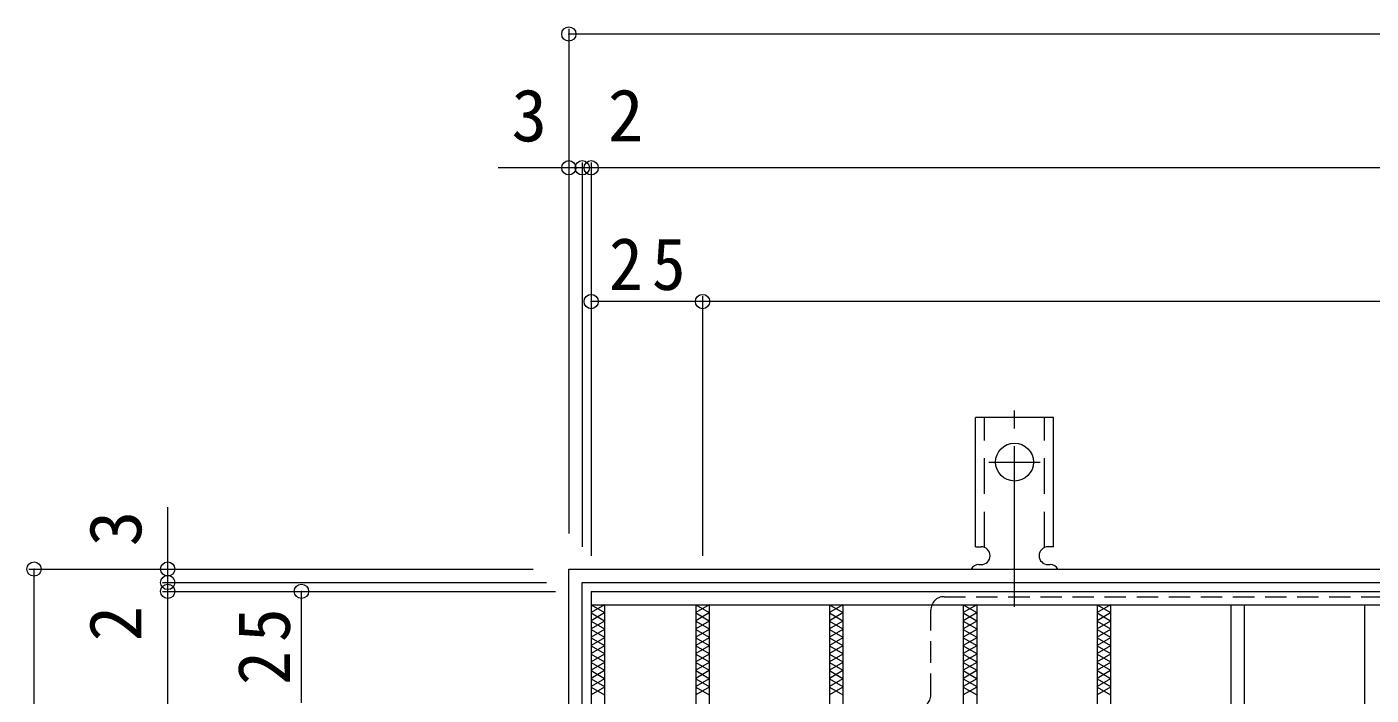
# Model space of a CAD drawing. Units: millimetres at full size, sheet at 1:4. Extents: x -926 to 1052, y -789 to 724.
# Drawn here: x -913.3 to -611.7, y 561.1 to 711 of the extents above; entities that cross this region are included whole.
import ezdxf
from ezdxf.enums import TextEntityAlignment as Align

# ---------------------------------------------------------------- set-up
doc = ezdxf.new("R2010")
doc.units = ezdxf.units.MM
doc.header["$LTSCALE"] = 4
doc.header["$PDMODE"] = 32
doc.header["$PDSIZE"] = 3.2
for name, pattern in [('CHAIN2', [12, 9, -1, 1, -1]), ('DASHED1', [1.8, 1.2, -0.6]), ('DASHED2', [3, 2, -1])]:
    doc.linetypes.add(name, pattern=pattern)
for name, color, linetype, lineweight in [('A-1', 3, 'Continuous', 9), ('A-2', 3, 'Continuous', 9), ('A-4', 7, 'Continuous', 9), ('A-7', 2, 'Continuous', 9), ('A-9', 6, 'Continuous', 9), ('A-A', 3, 'Continuous', 9)]:
    doc.layers.add(name, color=color, linetype=linetype, lineweight=lineweight)
doc.styles.add('ＭＳ ゴシック', font='')
doc.styles.get('ＭＳ ゴシック').set_extended_font_data('MS Gothic')

msp = doc.modelspace()

# ---------------------------------------------------------------- linework, layer by layer
at = {"layer": 'A-1', "color": 2}
for p, q in [((-788.713, 586.362), (-284.713, 586.362)), ((-788.713, 82.362), (-788.713, 586.362))]:
    msp.add_line(p, q, dxfattribs=at)
msp.add_lwpolyline([(-791.713, 79.362), (-791.713, 589.362), (-281.713, 589.362), (-281.713, 79.362)], close=True, dxfattribs=at)
at = {"layer": 'A-2'}
for p, q in [((-786.713, 584.362), (-286.713, 584.362)), ((-786.713, 581.362), (-286.713, 581.362)), ((-783.713, 581.362), (-783.713, 87.362)), ((-763.213, 581.362), (-763.213, 87.362)), ((-760.213, 581.362), (-760.213, 87.362)), ((-733.213, 581.362), (-733.213, 87.362)), ((-730.213, 581.362), (-730.213, 87.362)), ((-703.213, 581.362), (-703.213, 87.362)), ((-700.213, 581.362), (-700.213, 87.362)), ((-673.213, 581.362), (-673.213, 87.362)), ((-670.213, 581.362), (-670.213, 87.362)), ((-643.213, 581.362), (-643.213, 87.362)), ((-640.213, 581.362), (-640.213, 87.362)), ((-613.213, 581.362), (-613.213, 87.362))]:
    msp.add_line(p, q, dxfattribs=at)
msp.add_lwpolyline([(-786.713, 584.362), (-786.713, 84.362), (-286.713, 84.362)], dxfattribs=at)
at = {"layer": 'A-4'}
for p, q in [((-791.713, 710.562), (-791.713, 597.362)), ((-281.713, 709.362), (-791.713, 709.362)), ((-788.713, 679.362), (-807.564, 679.362)), ((-788.713, 680.562), (-788.713, 594.362)), ((-786.713, 679.362), (-788.713, 679.362)), ((-786.713, 680.562), (-786.713, 592.362)), ((-286.713, 679.362), (-786.713, 679.362)), ((-761.713, 649.362), (-786.713, 649.362)), ((-761.713, 650.562), (-761.713, 592.362)), ((-311.713, 649.362), (-761.713, 649.362)), ((-881.713, 586.362), (-881.713, 603.216)), ((-912.913, 589.362), (-799.713, 589.362)), ((-911.713, 79.362), (-911.713, 589.362)), ((-882.913, 586.362), (-796.713, 586.362)), ((-881.713, 584.362), (-881.713, 586.362)), ((-882.913, 584.362), (-794.713, 584.362)), ((-881.713, 84.362), (-881.713, 584.362)), ((-851.713, 559.362), (-851.713, 584.362))]:
    msp.add_line(p, q, dxfattribs=at)
for p in [(-791.713, 709.362), (-791.713, 679.362), (-788.713, 679.362), (-786.713, 679.362), (-786.713, 649.362), (-761.713, 649.362), (-911.713, 589.362), (-881.713, 589.362), (-881.713, 586.362), (-881.713, 584.362), (-851.713, 584.362)]:
    msp.add_point(p, dxfattribs=at)
at = {"layer": 'A-7', "linetype": 'DASHED1'}
for p, q in [((-707.512, 583.166), (-365.914, 583.166)), ((-710.512, 561.166), (-710.512, 580.166))]:
    msp.add_line(p, q, dxfattribs=at)
for centre, start, end in [((-707.512, 580.166), 90, 180), ((-713.512, 561.166), 270, 0)]:
    msp.add_arc(centre, 3, start, end, dxfattribs=at)
at = {"layer": 'A-9'}
for p, q in [((-786.713, 581.362), (-783.713, 579.63)), ((-783.713, 581.362), (-786.713, 579.63)), ((-786.713, 579.514), (-783.713, 577.782)), ((-783.713, 579.514), (-786.713, 577.782)), ((-763.213, 581.362), (-760.213, 579.63)), ((-760.213, 581.362), (-763.213, 579.63)), ((-763.213, 579.514), (-760.213, 577.782)), ((-760.213, 579.514), (-763.213, 577.782)), ((-733.213, 581.362), (-730.213, 579.63)), ((-730.213, 581.362), (-733.213, 579.63)), ((-733.213, 579.514), (-730.213, 577.782)), ((-730.213, 579.514), (-733.213, 577.782)), ((-703.213, 581.362), (-700.213, 579.63)), ((-700.213, 581.362), (-703.213, 579.63)), ((-703.213, 579.514), (-700.213, 577.782)), ((-700.213, 579.514), (-703.213, 577.782)), ((-673.213, 581.362), (-670.213, 579.63)), ((-670.213, 581.362), (-673.213, 579.63)), ((-673.213, 579.514), (-670.213, 577.782)), ((-670.213, 579.514), (-673.213, 577.782)), ((-786.713, 577.667), (-783.713, 575.935)), ((-783.713, 577.667), (-786.713, 575.935)), ((-763.213, 577.667), (-760.213, 575.935)), ((-760.213, 577.667), (-763.213, 575.935)), ((-733.213, 577.667), (-730.213, 575.935)), ((-730.213, 577.667), (-733.213, 575.935)), ((-703.213, 577.667), (-700.213, 575.935)), ((-700.213, 577.667), (-703.213, 575.935)), ((-673.213, 577.667), (-670.213, 575.935)), ((-670.213, 577.667), (-673.213, 575.935)), ((-786.713, 575.819), (-783.713, 574.087)), ((-783.713, 575.819), (-786.713, 574.087)), ((-786.713, 573.972), (-783.713, 572.24)), ((-783.713, 573.972), (-786.713, 572.24)), ((-763.213, 575.819), (-760.213, 574.087)), ((-760.213, 575.819), (-763.213, 574.087)), ((-763.213, 573.972), (-760.213, 572.24)), ((-760.213, 573.972), (-763.213, 572.24)), ((-733.213, 575.819), (-730.213, 574.087)), ((-730.213, 575.819), (-733.213, 574.087)), ((-733.213, 573.972), (-730.213, 572.24)), ((-730.213, 573.972), (-733.213, 572.24)), ((-703.213, 575.819), (-700.213, 574.087)), ((-700.213, 575.819), (-703.213, 574.087)), ((-703.213, 573.972), (-700.213, 572.24)), ((-700.213, 573.972), (-703.213, 572.24)), ((-673.213, 575.819), (-670.213, 574.087)), ((-670.213, 575.819), (-673.213, 574.087)), ((-673.213, 573.972), (-670.213, 572.24)), ((-670.213, 573.972), (-673.213, 572.24)), ((-786.713, 572.124), (-783.713, 570.392)), ((-783.713, 572.124), (-786.713, 570.392)), ((-786.713, 570.277), (-783.713, 568.544)), ((-783.713, 570.277), (-786.713, 568.544)), ((-763.213, 572.124), (-760.213, 570.392)), ((-760.213, 572.124), (-763.213, 570.392)), ((-763.213, 570.277), (-760.213, 568.544)), ((-760.213, 570.277), (-763.213, 568.544)), ((-733.213, 572.124), (-730.213, 570.392)), ((-730.213, 572.124), (-733.213, 570.392)), ((-733.213, 570.277), (-730.213, 568.544)), ((-730.213, 570.277), (-733.213, 568.544)), ((-703.213, 572.124), (-700.213, 570.392)), ((-700.213, 572.124), (-703.213, 570.392)), ((-703.213, 570.277), (-700.213, 568.544)), ((-700.213, 570.277), (-703.213, 568.544)), ((-673.213, 572.124), (-670.213, 570.392)), ((-670.213, 572.124), (-673.213, 570.392)), ((-673.213, 570.277), (-670.213, 568.544)), ((-670.213, 570.277), (-673.213, 568.544)), ((-783.713, 568.429), (-786.713, 566.697)), ((-786.713, 568.429), (-783.713, 566.697)), ((-760.213, 568.429), (-763.213, 566.697)), ((-763.213, 568.429), (-760.213, 566.697)), ((-730.213, 568.429), (-733.213, 566.697)), ((-733.213, 568.429), (-730.213, 566.697)), ((-700.213, 568.429), (-703.213, 566.697)), ((-703.213, 568.429), (-700.213, 566.697)), ((-670.213, 568.429), (-673.213, 566.697)), ((-673.213, 568.429), (-670.213, 566.697)), ((-786.713, 566.581), (-783.713, 564.849)), ((-783.713, 566.581), (-786.713, 564.849)), ((-786.713, 564.734), (-783.713, 563.002)), ((-783.713, 564.734), (-786.713, 563.002)), ((-763.213, 566.581), (-760.213, 564.849)), ((-760.213, 566.581), (-763.213, 564.849)), ((-763.213, 564.734), (-760.213, 563.002)), ((-760.213, 564.734), (-763.213, 563.002)), ((-733.213, 566.581), (-730.213, 564.849)), ((-730.213, 566.581), (-733.213, 564.849)), ((-733.213, 564.734), (-730.213, 563.002)), ((-730.213, 564.734), (-733.213, 563.002)), ((-703.213, 566.581), (-700.213, 564.849)), ((-700.213, 566.581), (-703.213, 564.849)), ((-703.213, 564.734), (-700.213, 563.002)), ((-700.213, 564.734), (-703.213, 563.002)), ((-673.213, 566.581), (-670.213, 564.849)), ((-670.213, 566.581), (-673.213, 564.849)), ((-673.213, 564.734), (-670.213, 563.002)), ((-670.213, 564.734), (-673.213, 563.002)), ((-786.713, 562.886), (-783.713, 561.154)), ((-783.713, 562.886), (-786.713, 561.154)), ((-763.213, 562.886), (-760.213, 561.154)), ((-760.213, 562.886), (-763.213, 561.154)), ((-733.213, 562.886), (-730.213, 561.154)), ((-730.213, 562.886), (-733.213, 561.154)), ((-703.213, 562.886), (-700.213, 561.154)), ((-700.213, 562.886), (-703.213, 561.154)), ((-673.213, 562.886), (-670.213, 561.154)), ((-670.213, 562.886), (-673.213, 561.154))]:
    msp.add_line(p, q, dxfattribs=at)
at = {"layer": 'A-A', "color": 7, "linetype": 'CHAIN2'}
for p, q in [((-691.713, 580.894), (-691.713, 628.294)), ((-697.489, 613.362), (-685.937, 613.362))]:
    msp.add_line(p, q, dxfattribs=at)
at = {"layer": 'A-A'}
for p, q in [((-700.463, 594.362), (-700.463, 623.362)), ((-682.963, 623.362), (-700.463, 623.362)), ((-682.963, 594.362), (-682.963, 623.362)), ((-700.463, 594.362), (-699.213, 594.362)), ((-682.963, 594.362), (-684.213, 594.362)), ((-699.713, 590.362), (-699.213, 590.362)), ((-684.217, 590.362), (-683.704, 590.362))]:
    msp.add_line(p, q, dxfattribs=at)
at = {"layer": 'A-A', "linetype": 'DASHED2'}
for p, q in [((-698.463, 594.216), (-698.463, 623.362)), ((-684.963, 594.216), (-684.963, 623.362))]:
    msp.add_line(p, q, dxfattribs=at)
at = {"layer": 'A-A'}
msp.add_circle((-691.713, 613.362), 4.25, dxfattribs=at)
for centre, start, end in [((-699.213, 592.362), 270, 90), ((-684.213, 592.362), 90, 269.8667), ((-699.713, 588.362), 90.27596, 150.00047), ((-683.713, 588.362), 29.99927, 89.75836)]:
    msp.add_arc(centre, 2, start, end, dxfattribs=at)

# ---------------------------------------------------------------- texts
at = {"layer": 'A-4', "color": 2, "style": 'ＭＳ ゴシック'}
for s, p in [('3', (-804.581, 681.762)), ('2', (-782.956, 681.762))]:
    msp.add_text(s, height=11.73, dxfattribs=at).set_placement(p, align=Align.BOTTOM_LEFT)
for s, p in [('3', (-884.113, 594.464)), ('2', (-884.113, 573.146))]:
    msp.add_text(s, height=11.73, rotation=90, dxfattribs=at).set_placement(p, align=Align.BOTTOM_LEFT)
at = {"layer": 'A-4', "color": 2, "insert": (-782.713, 651.762), "char_height": 11.73, "attachment_point": 7, "style": 'ＭＳ ゴシック'}
msp.add_mtext('\\T1.27;\\W0.95;25', dxfattribs=at)
at = {"layer": 'A-4', "color": 2, "insert": (-854.113, 563.362), "char_height": 11.73, "attachment_point": 7, "rotation": 90, "style": 'ＭＳ ゴシック'}
msp.add_mtext('\\T1.27;\\W0.95;25', dxfattribs=at)

doc.saveas('drawing.dxf')
